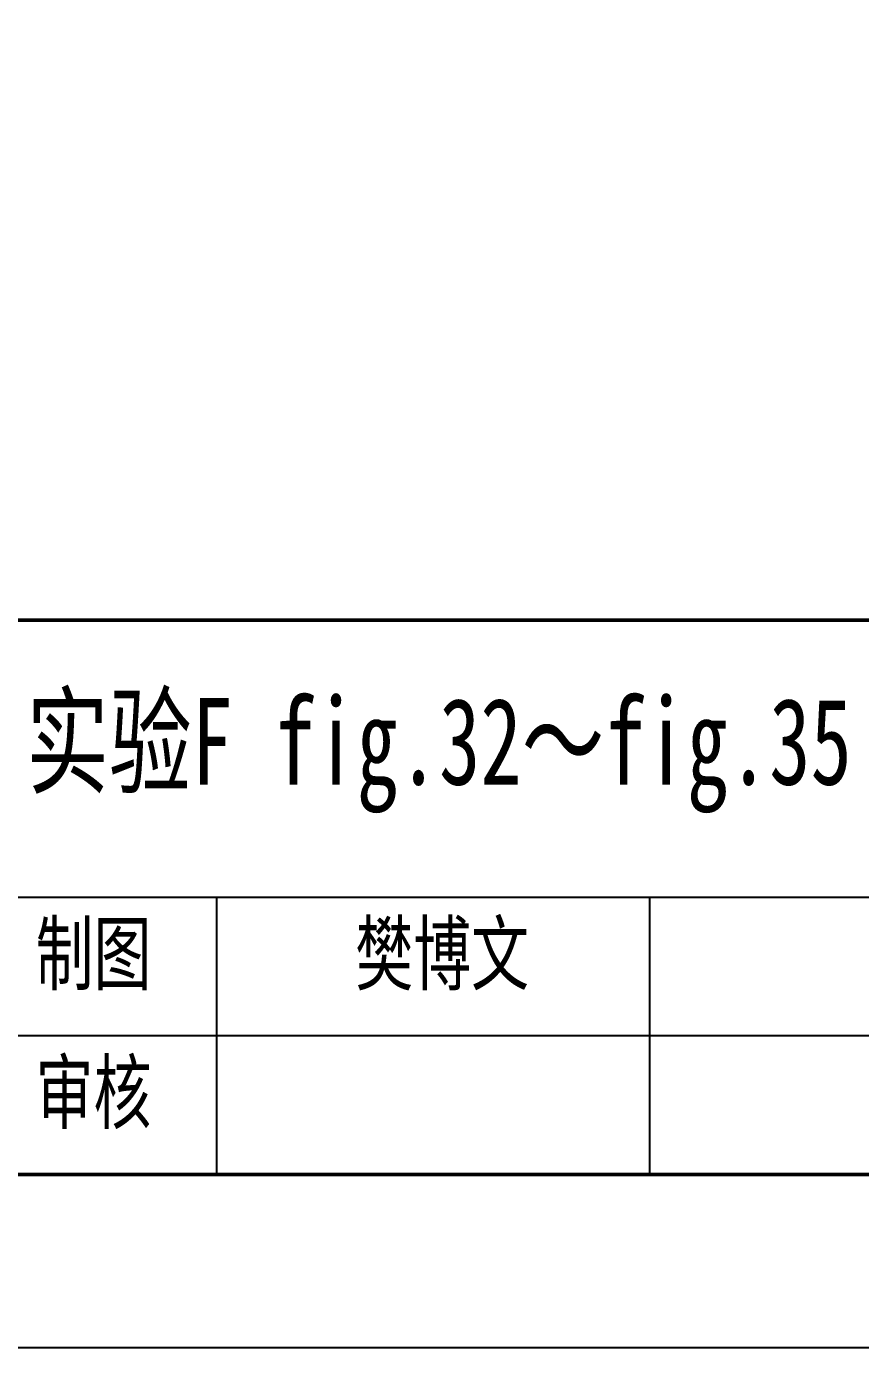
# Model space of a CAD drawing. Header units: millimetres. Extents: x 0 to 420, y 0 to 297.
# Drawn here: x 274 to 322.2, y -0.3 to 76 of the extents above; entities that cross this region are included whole.
import ezdxf

# ---------------------------------------------------------------- set-up
doc = ezdxf.new("R2010")
doc.units = ezdxf.units.MM
doc.styles.add('Annotative', font='simfang.ttf', dxfattribs={"width": 0.7})
doc.styles.add('大字', font='simfang.ttf', dxfattribs={"width": 0.7})

msp = doc.modelspace()

# ---------------------------------------------------------------- linework, layer by layer
at = {"color": 1}
msp.add_lwpolyline([(0, -0.3), (420, -0.3), (420, 296.7), (0, 296.7), (0, -0.3)], dxfattribs=at)
at = {"lineweight": 50}
for points in [[(10, 9.7), (410, 9.7), (410, 286.7), (10, 286.7), (10, 9.7)], [(270, 9.7), (410, 9.7), (410, 41.7), (270, 41.7), (270, 9.7)]]:
    msp.add_lwpolyline(points, dxfattribs=at)
at = {"lineweight": 25}
for points in [[(270, 25.7), (285, 25.7), (330, 25.7), (330, 9.7)], [(285, 9.7), (285, 25.7)], [(310, 9.7), (310, 25.7)], [(330, 17.7), (270, 17.7)]]:
    msp.add_lwpolyline(points, dxfattribs=at)

# ---------------------------------------------------------------- texts
at = {"attachment_point": 1}
for s, width, insert, char_height, style in [('实验F fig.32～fig.35', 56.54661, (274, 37.2), 5, '大字'), ('制图', 7.36195, (274.541, 24.2), 3.5, 'Annotative')]:
    msp.add_mtext_dynamic_manual_height_columns(s, width=width, gutter_width=12.5, heights=[0], dxfattribs=dict(at, insert=insert, char_height=char_height, style=style))
at = {"char_height": 3.5, "attachment_point": 1, "style": 'Annotative'}
for s, insert in [('樊博文', (293, 24.2)), ('审核', (274.541, 16.2))]:
    msp.add_mtext(s, dxfattribs=dict(at, insert=insert))

doc.saveas('drawing.dxf')
